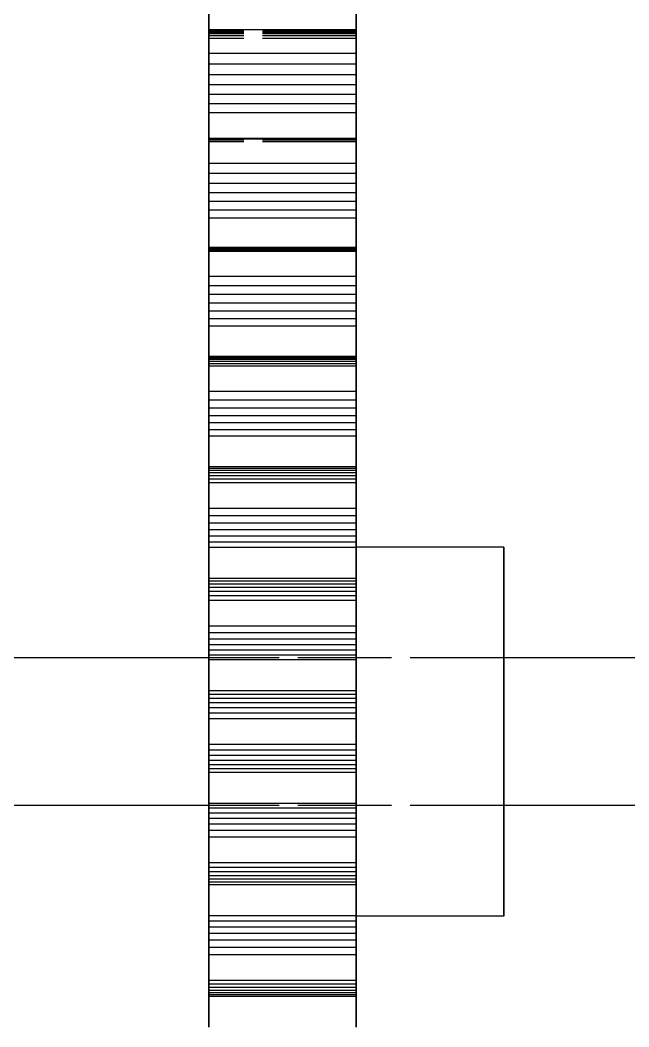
# Model space of a CAD drawing. Header units: millimetres. Extents: x -29 to 156, y -45 to 87.
# Drawn here: x 61.25 to 69.5, y -4 to 9.65 of the extents above; entities that cross this region are included whole.
import ezdxf

# ---------------------------------------------------------------- set-up
doc = ezdxf.new("R2010")
doc.units = ezdxf.units.MM
doc.linetypes.add('DASHED', pattern=[1.524, 1.27, -0.254])
doc.layers.add('HIDDEN', color=8, linetype='DASHED')
doc.layers.add('VISIBLE', color=7, linetype='CONTINUOUS')

msp = doc.modelspace()

# ---------------------------------------------------------------- linework, layer by layer
at = {"layer": 'HIDDEN'}
for points in [[(63.80933, 9.77845), (63.80933, 9.39939)], [(65.80933, 9.77845), (65.80933, 9.39939)], [(63.80933, 9.51483), (63.80933, 9.50806)], [(63.80933, 9.39939), (63.80933, 9.51483)], [(63.80933, 9.50806), (63.80933, 9.51483)], [(63.80933, 9.51483), (63.80933, 9.19451)], [(65.80933, 9.51483), (63.80933, 9.51483)], [(63.80933, 9.50806), (63.80933, 9.49659)], [(63.80933, 9.49659), (63.80933, 9.50806)], [(65.80933, 9.50806), (63.80933, 9.50806)], [(65.80933, 9.50806), (63.80933, 9.50806)], [(63.80933, 9.49659), (63.80933, 9.48024)], [(63.80933, 9.48024), (63.80933, 9.49659)], [(65.80933, 9.49659), (63.80933, 9.49659)], [(65.80933, 9.49659), (63.80933, 9.49659)], [(63.80933, 9.48024), (63.80933, 9.4588)], [(63.80933, 9.4588), (63.80933, 9.48024)], [(65.80933, 9.48024), (63.80933, 9.48024)], [(65.80933, 9.48024), (63.80933, 9.48024)], [(63.80933, 9.4588), (63.80933, 9.43198)], [(63.80933, 9.43198), (63.80933, 9.4588)], [(65.80933, 9.4588), (63.80933, 9.4588)], [(65.80933, 9.4588), (63.80933, 9.4588)], [(63.80933, 9.43198), (63.80933, 9.39939)], [(63.80933, 9.39939), (63.80933, 9.43198)], [(65.80933, 9.43198), (63.80933, 9.43198)], [(65.80933, 9.43198), (63.80933, 9.43198)], [(65.80933, 9.51483), (65.80933, 9.50806)], [(65.80933, 9.39939), (65.80933, 9.51483)], [(65.80933, 9.50806), (65.80933, 9.51483)], [(65.80933, 9.51483), (65.80933, 9.19451)], [(65.80933, 9.50806), (65.80933, 9.49659)], [(65.80933, 9.49659), (65.80933, 9.50806)], [(65.80933, 9.49659), (65.80933, 9.48024)], [(65.80933, 9.48024), (65.80933, 9.49659)], [(65.80933, 9.48024), (65.80933, 9.4588)], [(65.80933, 9.4588), (65.80933, 9.48024)], [(65.80933, 9.4588), (65.80933, 9.43198)], [(65.80933, 9.43198), (65.80933, 9.4588)], [(65.80933, 9.43198), (65.80933, 9.39939)], [(65.80933, 9.39939), (65.80933, 9.43198)], [(65.80933, 9.39939), (63.80933, 9.39939)], [(65.80933, 9.39939), (63.80933, 9.39939)], [(63.80933, 9.19451), (63.80933, 9.04817)], [(65.80933, 9.19451), (63.80933, 9.19451)], [(65.80933, 9.19451), (65.80933, 9.04817)], [(63.80933, 9.04817), (63.80933, 8.90637)], [(65.80933, 9.04817), (63.80933, 9.04817)], [(65.80933, 9.04817), (65.80933, 8.90637)], [(63.80933, 8.90637), (63.80933, 8.76932)], [(65.80933, 8.90637), (63.80933, 8.90637)], [(65.80933, 8.90637), (65.80933, 8.76932)], [(63.80933, 8.76932), (63.80933, 8.63728)], [(65.80933, 8.76932), (63.80933, 8.76932)], [(65.80933, 8.76932), (65.80933, 8.63728)], [(63.80933, 8.63728), (63.80933, 8.51059)], [(65.80933, 8.63728), (63.80933, 8.63728)], [(65.80933, 8.63728), (65.80933, 8.51059)], [(63.80933, 8.51059), (63.80933, 8.38966)], [(65.80933, 8.51059), (63.80933, 8.51059)], [(65.80933, 8.51059), (65.80933, 8.38966)], [(63.80933, 8.38966), (63.80933, 7.99862)], [(65.80933, 8.38966), (63.80933, 8.38966)], [(65.80933, 8.38966), (65.80933, 7.99862)], [(63.80933, 8.04098), (63.80933, 8.03856)], [(63.80933, 7.99862), (63.80933, 8.04098)], [(63.80933, 8.03856), (63.80933, 8.04098)], [(63.80933, 8.04098), (63.80933, 8.03839)], [(65.80933, 8.04098), (63.80933, 8.04098)], [(63.80933, 8.03856), (63.80933, 8.03091)], [(63.80933, 8.03091), (63.80933, 8.03856)], [(65.80933, 8.03856), (63.80933, 8.03856)], [(65.80933, 8.03856), (63.80933, 8.03856)], [(63.80933, 8.03839), (63.80933, 8.03098)], [(65.80933, 8.03839), (63.80933, 8.03839)], [(63.80933, 8.03098), (63.80933, 7.70149)], [(65.80933, 8.03098), (63.80933, 8.03098)], [(63.80933, 8.03091), (63.80933, 8.01773)], [(63.80933, 8.01773), (63.80933, 8.03091)], [(65.80933, 8.03091), (63.80933, 8.03091)], [(65.80933, 8.03091), (63.80933, 8.03091)], [(63.80933, 8.01773), (63.80933, 7.99862)], [(63.80933, 7.99862), (63.80933, 8.01773)], [(65.80933, 8.01773), (63.80933, 8.01773)], [(65.80933, 8.01773), (63.80933, 8.01773)], [(65.80933, 7.99862), (63.80933, 7.99862)], [(65.80933, 7.99862), (63.80933, 7.99862)], [(65.80933, 8.04098), (65.80933, 8.03856)], [(65.80933, 7.99862), (65.80933, 8.04098)], [(65.80933, 8.03856), (65.80933, 8.04098)], [(65.80933, 8.04098), (65.80933, 8.03839)], [(65.80933, 8.03856), (65.80933, 8.03091)], [(65.80933, 8.03091), (65.80933, 8.03856)], [(65.80933, 8.03839), (65.80933, 8.03098)], [(65.80933, 8.03098), (65.80933, 7.70149)], [(65.80933, 8.03091), (65.80933, 8.01773)], [(65.80933, 8.01773), (65.80933, 8.03091)], [(65.80933, 8.01773), (65.80933, 7.99862)], [(65.80933, 7.99862), (65.80933, 8.01773)], [(63.80933, 7.70149), (63.80933, 7.56533)], [(65.80933, 7.70149), (63.80933, 7.70149)], [(65.80933, 7.70149), (65.80933, 7.56533)], [(63.80933, 7.56533), (63.80933, 7.43386)], [(65.80933, 7.56533), (63.80933, 7.56533)], [(65.80933, 7.56533), (65.80933, 7.43386)], [(63.80933, 7.43386), (63.80933, 7.30729)], [(65.80933, 7.43386), (63.80933, 7.43386)], [(65.80933, 7.43386), (65.80933, 7.30729)], [(63.80933, 7.30729), (63.80933, 7.18588)], [(65.80933, 7.30729), (63.80933, 7.30729)], [(65.80933, 7.30729), (65.80933, 7.18588)], [(63.80933, 7.18588), (63.80933, 7.06997)], [(65.80933, 7.18588), (63.80933, 7.18588)], [(65.80933, 7.18588), (65.80933, 7.06997)], [(63.80933, 7.06997), (63.80933, 6.95998)], [(65.80933, 7.06997), (63.80933, 7.06997)], [(65.80933, 7.06997), (65.80933, 6.95998)], [(63.80933, 6.95998), (63.80933, 6.55888)], [(65.80933, 6.95998), (63.80933, 6.95998)], [(65.80933, 6.95998), (65.80933, 6.55888)], [(63.80933, 6.56442), (63.80933, 6.55888)], [(63.80933, 6.55888), (63.80933, 6.56442)], [(63.80933, 6.55888), (63.80933, 6.56442)], [(63.80933, 6.56442), (63.80933, 6.56389)], [(65.80933, 6.56442), (63.80933, 6.56442)], [(63.80933, 6.56389), (63.80933, 6.55771)], [(65.80933, 6.56389), (63.80933, 6.56389)], [(65.80933, 6.55888), (63.80933, 6.55888)], [(65.80933, 6.55888), (63.80933, 6.55888)], [(63.80933, 6.55771), (63.80933, 6.54619)], [(65.80933, 6.55771), (63.80933, 6.55771)], [(65.80933, 6.56442), (65.80933, 6.55888)], [(65.80933, 6.55888), (65.80933, 6.56442)], [(65.80933, 6.55888), (65.80933, 6.56442)], [(65.80933, 6.56442), (65.80933, 6.56389)], [(65.80933, 6.56389), (65.80933, 6.55771)], [(65.80933, 6.55771), (65.80933, 6.54619)], [(63.80933, 6.54619), (63.80933, 6.52955)], [(65.80933, 6.54619), (63.80933, 6.54619)], [(63.80933, 6.52955), (63.80933, 6.508)], [(65.80933, 6.52955), (63.80933, 6.52955)], [(63.80933, 6.508), (63.80933, 6.17095)], [(65.80933, 6.508), (63.80933, 6.508)], [(65.80933, 6.54619), (65.80933, 6.52955)], [(65.80933, 6.52955), (65.80933, 6.508)], [(65.80933, 6.508), (65.80933, 6.17095)], [(63.80933, 6.17095), (63.80933, 6.04564)], [(65.80933, 6.17095), (63.80933, 6.17095)], [(65.80933, 6.17095), (65.80933, 6.04564)], [(63.80933, 6.04564), (63.80933, 5.92513)], [(65.80933, 6.04564), (63.80933, 6.04564)], [(65.80933, 6.04564), (65.80933, 5.92513)], [(63.80933, 5.92513), (63.80933, 5.80965)], [(65.80933, 5.92513), (63.80933, 5.92513)], [(65.80933, 5.92513), (65.80933, 5.80965)], [(63.80933, 5.80965), (63.80933, 5.69946)], [(65.80933, 5.80965), (63.80933, 5.80965)], [(65.80933, 5.80965), (65.80933, 5.69946)], [(63.80933, 5.69946), (63.80933, 5.5949)], [(65.80933, 5.69946), (63.80933, 5.69946)], [(65.80933, 5.69946), (65.80933, 5.5949)], [(63.80933, 5.5949), (63.80933, 5.4964)], [(65.80933, 5.5949), (63.80933, 5.5949)], [(63.80933, 5.4964), (63.80933, 5.08719)], [(65.80933, 5.4964), (63.80933, 5.4964)], [(65.80933, 5.5949), (65.80933, 5.4964)], [(65.80933, 5.4964), (65.80933, 5.08719)], [(63.80933, 5.08719), (63.80933, 5.07913)], [(65.80933, 5.08719), (63.80933, 5.08719)], [(63.80933, 5.07913), (63.80933, 5.0649)], [(65.80933, 5.07913), (63.80933, 5.07913)], [(63.80933, 5.0649), (63.80933, 5.04492)], [(65.80933, 5.0649), (63.80933, 5.0649)], [(65.80933, 5.08719), (65.80933, 5.07913)], [(65.80933, 5.07913), (65.80933, 5.0649)], [(65.80933, 5.0649), (65.80933, 5.04492)], [(63.80933, 5.04492), (63.80933, 5.0195)], [(65.80933, 5.04492), (63.80933, 5.04492)], [(63.80933, 5.0195), (63.80933, 4.9889)], [(65.80933, 5.0195), (63.80933, 5.0195)], [(63.80933, 4.9889), (63.80933, 4.95332)], [(65.80933, 4.9889), (63.80933, 4.9889)], [(63.80933, 4.95332), (63.80933, 4.61034)], [(65.80933, 4.95332), (63.80933, 4.95332)], [(65.80933, 5.04492), (65.80933, 5.0195)], [(65.80933, 5.0195), (65.80933, 4.9889)], [(65.80933, 4.9889), (65.80933, 4.95332)], [(65.80933, 4.95332), (65.80933, 4.61034)], [(63.80933, 4.61034), (63.80933, 4.49649)], [(65.80933, 4.61034), (63.80933, 4.61034)], [(65.80933, 4.61034), (65.80933, 4.49649)], [(63.80933, 4.49649), (63.80933, 4.38754)], [(65.80933, 4.49649), (63.80933, 4.49649)], [(63.80933, 4.38754), (63.80933, 4.28372)], [(65.80933, 4.38754), (63.80933, 4.38754)], [(65.80933, 4.49649), (65.80933, 4.38754)], [(65.80933, 4.38754), (65.80933, 4.28372)], [(63.80933, 4.28372), (63.80933, 4.18528)], [(65.80933, 4.28372), (63.80933, 4.28372)], [(65.80933, 4.28372), (65.80933, 4.18528)], [(63.80933, 4.18528), (63.80933, 4.09258)], [(65.80933, 4.18528), (63.80933, 4.18528)], [(65.80933, 4.18528), (65.80933, 4.09258)], [(63.80933, 4.09258), (63.80933, 4.00605)], [(65.80933, 4.09258), (63.80933, 4.09258)], [(63.80933, 4.00605), (63.80933, 3.59071)], [(65.80933, 4.00605), (63.80933, 4.00605)], [(65.80933, 4.09258), (65.80933, 4.00605)], [(65.80933, 4.00605), (65.80933, 3.59071)], [(63.80933, 3.59071), (63.80933, 3.56909)], [(65.80933, 3.59071), (63.80933, 3.59071)], [(63.80933, 3.56909), (63.80933, 3.54123)], [(65.80933, 3.56909), (63.80933, 3.56909)], [(65.80933, 3.59071), (65.80933, 3.56909)], [(65.80933, 3.56909), (65.80933, 3.54123)], [(63.80933, 3.54123), (63.80933, 3.50754)], [(65.80933, 3.54123), (63.80933, 3.54123)], [(63.80933, 3.50754), (63.80933, 3.46837)], [(65.80933, 3.50754), (63.80933, 3.50754)], [(63.80933, 3.46837), (63.80933, 3.42395)], [(65.80933, 3.46837), (63.80933, 3.46837)], [(63.80933, 3.42395), (63.80933, 3.3745)], [(65.80933, 3.42395), (63.80933, 3.42395)], [(65.80933, 3.54123), (65.80933, 3.50754)], [(65.80933, 3.50754), (65.80933, 3.46837)], [(65.80933, 3.46837), (65.80933, 3.42395)], [(65.80933, 3.42395), (65.80933, 3.3745)], [(63.80933, 3.3745), (63.80933, 3.02728)], [(65.80933, 3.3745), (63.80933, 3.3745)], [(65.80933, 3.3745), (65.80933, 3.02728)], [(63.80933, 3.02728), (63.80933, 2.92543)], [(65.80933, 3.02728), (63.80933, 3.02728)], [(65.80933, 3.02728), (65.80933, 2.92543)], [(63.80933, 2.92543), (63.80933, 2.82857)], [(65.80933, 2.92543), (63.80933, 2.92543)], [(65.80933, 2.92543), (65.80933, 2.82857)], [(63.80933, 2.82857), (63.80933, 2.73691)], [(65.80933, 2.82857), (63.80933, 2.82857)], [(63.80933, 2.73691), (63.80933, 2.65071)], [(65.80933, 2.73691), (63.80933, 2.73691)], [(65.80933, 2.82857), (65.80933, 2.73691)], [(65.80933, 2.73691), (65.80933, 2.65071)], [(63.80933, 2.65071), (63.80933, 2.57032)], [(65.80933, 2.65071), (63.80933, 2.65071)], [(65.80933, 2.65071), (65.80933, 2.57032)], [(63.80933, 2.57032), (63.80933, 2.49617)], [(65.80933, 2.57032), (63.80933, 2.57032)], [(63.80933, 2.49617), (63.80933, 2.07674)], [(65.80933, 2.49617), (63.80933, 2.49617)], [(65.80933, 2.57032), (65.80933, 2.49617)], [(65.80933, 0), (65.80933, 0.03968), (65.80933, 0.07937), (65.80933, 0.11905), (65.80933, 0.15873), (65.80933, 0.19841), (65.80933, 0.2381), (65.80933, 0.27778), (65.80933, 0.31746), (65.80933, 0.35714), (65.80933, 0.39683), (65.80933, 0.43651), (65.80933, 0.47619), (65.80933, 0.51587), (65.80933, 0.55556), (65.80933, 0.59524), (65.80933, 0.63492), (65.80933, 0.6746), (65.80933, 0.71429), (65.80933, 0.75397), (65.80933, 0.79365), (65.80933, 0.83333), (65.80933, 0.87302), (65.80933, 0.9127), (65.80933, 0.95238), (65.80933, 0.99206), (65.80933, 1.03175), (65.80933, 1.07143), (65.80933, 1.11111), (65.80933, 1.15079), (65.80933, 1.19048), (65.80933, 1.23016), (65.80933, 1.26984), (65.80933, 1.30952), (65.80933, 1.34921), (65.80933, 1.38889), (65.80933, 1.42857), (65.80933, 1.46825), (65.80933, 1.50794), (65.80933, 1.54762), (65.80933, 1.5873), (65.80933, 1.62698), (65.80933, 1.66667), (65.80933, 1.70635), (65.80933, 1.74603), (65.80933, 1.78571), (65.80933, 1.8254), (65.80933, 1.86508), (65.80933, 1.90476), (65.80933, 1.94444), (65.80933, 1.98413), (65.80933, 2.02381), (65.80933, 2.06349), (65.80933, 2.10317), (65.80933, 2.14286), (65.80933, 2.18254), (65.80933, 2.22222), (65.80933, 2.2619), (65.80933, 2.30159), (65.80933, 2.34127), (65.80933, 2.38095), (65.80933, 2.42063), (65.80933, 2.46032), (65.80933, 2.5)], [(65.80933, 2.5), (65.80933, 2.42063), (65.80933, 2.34127), (65.80933, 2.2619), (65.80933, 2.18254), (65.80933, 2.10317), (65.80933, 2.02381), (65.80933, 1.94444), (65.80933, 1.86508), (65.80933, 1.78571), (65.80933, 1.70635), (65.80933, 1.62698), (65.80933, 1.54762), (65.80933, 1.46825), (65.80933, 1.38889), (65.80933, 1.30952), (65.80933, 1.23016), (65.80933, 1.15079), (65.80933, 1.07143), (65.80933, 0.99206), (65.80933, 0.9127), (65.80933, 0.83333), (65.80933, 0.75397), (65.80933, 0.6746), (65.80933, 0.59524), (65.80933, 0.51587), (65.80933, 0.43651), (65.80933, 0.35714), (65.80933, 0.27778), (65.80933, 0.19841), (65.80933, 0.11905), (65.80933, 0.03968), (65.80933, -0.03968), (65.80933, -0.11905), (65.80933, -0.19841), (65.80933, -0.27778), (65.80933, -0.35714), (65.80933, -0.43651), (65.80933, -0.51587), (65.80933, -0.59524), (65.80933, -0.6746), (65.80933, -0.75397), (65.80933, -0.83333), (65.80933, -0.9127), (65.80933, -0.99206), (65.80933, -1.07143), (65.80933, -1.15079), (65.80933, -1.23016), (65.80933, -1.30952), (65.80933, -1.38889), (65.80933, -1.46825), (65.80933, -1.54762), (65.80933, -1.62698), (65.80933, -1.70635), (65.80933, -1.78571), (65.80933, -1.86508), (65.80933, -1.94444), (65.80933, -2.02381), (65.80933, -2.10317), (65.80933, -2.18254), (65.80933, -2.2619), (65.80933, -2.34127), (65.80933, -2.42063), (65.80933, -2.5)], [(65.80933, 2.49617), (65.80933, 2.07674)], [(67.80933, 2.5), (67.80933, 2.42063), (67.80933, 2.34127), (67.80933, 2.2619), (67.80933, 2.18254), (67.80933, 2.10317), (67.80933, 2.02381), (67.80933, 1.94444), (67.80933, 1.86508), (67.80933, 1.78571), (67.80933, 1.70635), (67.80933, 1.62698), (67.80933, 1.54762), (67.80933, 1.46825), (67.80933, 1.38889), (67.80933, 1.30952), (67.80933, 1.23016), (67.80933, 1.15079), (67.80933, 1.07143), (67.80933, 0.99206), (67.80933, 0.9127), (67.80933, 0.83333), (67.80933, 0.75397), (67.80933, 0.6746), (67.80933, 0.59524), (67.80933, 0.51587), (67.80933, 0.43651), (67.80933, 0.35714), (67.80933, 0.27778), (67.80933, 0.19841), (67.80933, 0.11905), (67.80933, 0.03968), (67.80933, -0.03968), (67.80933, -0.11905), (67.80933, -0.19841), (67.80933, -0.27778), (67.80933, -0.35714), (67.80933, -0.43651), (67.80933, -0.51587), (67.80933, -0.59524), (67.80933, -0.6746), (67.80933, -0.75397), (67.80933, -0.83333), (67.80933, -0.9127), (67.80933, -0.99206), (67.80933, -1.07143), (67.80933, -1.15079), (67.80933, -1.23016), (67.80933, -1.30952), (67.80933, -1.38889), (67.80933, -1.46825), (67.80933, -1.54762), (67.80933, -1.62698), (67.80933, -1.70635), (67.80933, -1.78571), (67.80933, -1.86508), (67.80933, -1.94444), (67.80933, -2.02381), (67.80933, -2.10317), (67.80933, -2.18254), (67.80933, -2.2619), (67.80933, -2.34127), (67.80933, -2.42063), (67.80933, -2.5)], [(63.80933, 2.07674), (63.80933, 2.04167)], [(65.80933, 2.07674), (63.80933, 2.07674)], [(65.80933, 2.07674), (65.80933, 2.04167)], [(63.80933, 2.04167), (63.80933, 2.0003)], [(65.80933, 2.04167), (63.80933, 2.04167)], [(63.80933, 2.0003), (63.80933, 1.95308)], [(65.80933, 2.0003), (63.80933, 2.0003)], [(63.80933, 1.95308), (63.80933, 1.90033)], [(65.80933, 1.95308), (63.80933, 1.95308)], [(65.80933, 2.04167), (65.80933, 2.0003)], [(65.80933, 2.0003), (65.80933, 1.95308)], [(65.80933, 1.95308), (65.80933, 1.90033)], [(63.80933, 1.90033), (63.80933, 1.84232)], [(65.80933, 1.90033), (63.80933, 1.90033)], [(63.80933, 1.84232), (63.80933, 1.77924)], [(65.80933, 1.84232), (63.80933, 1.84232)], [(63.80933, 1.77924), (63.80933, 1.42946)], [(65.80933, 1.77924), (63.80933, 1.77924)], [(65.80933, 1.90033), (65.80933, 1.84232)], [(65.80933, 1.84232), (65.80933, 1.77924)], [(65.80933, 1.77924), (65.80933, 1.42946)], [(63.80933, 1.42946), (63.80933, 1.34013)], [(65.80933, 1.42946), (63.80933, 1.42946)], [(65.80933, 1.42946), (65.80933, 1.34013)], [(63.80933, 1.34013), (63.80933, 1.25583)], [(65.80933, 1.34013), (63.80933, 1.34013)], [(63.80933, 1.25583), (63.80933, 1.17677)], [(65.80933, 1.25583), (63.80933, 1.25583)], [(65.80933, 1.34013), (65.80933, 1.25583)], [(65.80933, 1.25583), (65.80933, 1.17677)], [(63.80933, 1.17677), (63.80933, 1.10323)], [(65.80933, 1.17677), (63.80933, 1.17677)], [(63.80933, 1.10323), (63.80933, 1.03553)], [(65.80933, 1.10323), (63.80933, 1.10323)], [(65.80933, 1.17677), (65.80933, 1.10323)], [(65.80933, 1.10323), (65.80933, 1.03553)], [(63.80933, 1.03553), (63.80933, 0.97414)], [(65.80933, 1.03553), (63.80933, 1.03553)], [(63.80933, 0), (63.80933, 0.01587), (63.80933, 0.03175), (63.80933, 0.04762), (63.80933, 0.06349), (63.80933, 0.07937), (63.80933, 0.09524), (63.80933, 0.11111), (63.80933, 0.12698), (63.80933, 0.14286), (63.80933, 0.15873), (63.80933, 0.1746), (63.80933, 0.19048), (63.80933, 0.20635), (63.80933, 0.22222), (63.80933, 0.2381), (63.80933, 0.25397), (63.80933, 0.26984), (63.80933, 0.28571), (63.80933, 0.30159), (63.80933, 0.31746), (63.80933, 0.33333), (63.80933, 0.34921), (63.80933, 0.36508), (63.80933, 0.38095), (63.80933, 0.39683), (63.80933, 0.4127), (63.80933, 0.42857), (63.80933, 0.44444), (63.80933, 0.46032), (63.80933, 0.47619), (63.80933, 0.49206), (63.80933, 0.50794), (63.80933, 0.52381), (63.80933, 0.53968), (63.80933, 0.55556), (63.80933, 0.57143), (63.80933, 0.5873), (63.80933, 0.60317), (63.80933, 0.61905), (63.80933, 0.63492), (63.80933, 0.65079), (63.80933, 0.66667), (63.80933, 0.68254), (63.80933, 0.69841), (63.80933, 0.71429), (63.80933, 0.73016), (63.80933, 0.74603), (63.80933, 0.7619), (63.80933, 0.77778), (63.80933, 0.79365), (63.80933, 0.80952), (63.80933, 0.8254), (63.80933, 0.84127), (63.80933, 0.85714), (63.80933, 0.87302), (63.80933, 0.88889), (63.80933, 0.90476), (63.80933, 0.92063), (63.80933, 0.93651), (63.80933, 0.95238), (63.80933, 0.96825), (63.80933, 0.98413), (63.80933, 1)], [(63.80933, 1), (63.80933, 0.96825), (63.80933, 0.93651), (63.80933, 0.90476), (63.80933, 0.87302), (63.80933, 0.84127), (63.80933, 0.80952), (63.80933, 0.77778), (63.80933, 0.74603), (63.80933, 0.71429), (63.80933, 0.68254), (63.80933, 0.65079), (63.80933, 0.61905), (63.80933, 0.5873), (63.80933, 0.55556), (63.80933, 0.52381), (63.80933, 0.49206), (63.80933, 0.46032), (63.80933, 0.42857), (63.80933, 0.39683), (63.80933, 0.36508), (63.80933, 0.33333), (63.80933, 0.30159), (63.80933, 0.26984), (63.80933, 0.2381), (63.80933, 0.20635), (63.80933, 0.1746), (63.80933, 0.14286), (63.80933, 0.11111), (63.80933, 0.07937), (63.80933, 0.04762), (63.80933, 0.01587), (63.80933, -0.01587), (63.80933, -0.04762), (63.80933, -0.07937), (63.80933, -0.11111), (63.80933, -0.14286), (63.80933, -0.1746), (63.80933, -0.20635), (63.80933, -0.2381), (63.80933, -0.26984), (63.80933, -0.30159), (63.80933, -0.33333), (63.80933, -0.36508), (63.80933, -0.39683), (63.80933, -0.42857), (63.80933, -0.46032), (63.80933, -0.49206), (63.80933, -0.52381), (63.80933, -0.55556), (63.80933, -0.5873), (63.80933, -0.61905), (63.80933, -0.65079), (63.80933, -0.68254), (63.80933, -0.71429), (63.80933, -0.74603), (63.80933, -0.77778), (63.80933, -0.80952), (63.80933, -0.84127), (63.80933, -0.87302), (63.80933, -0.90476), (63.80933, -0.93651), (63.80933, -0.96825), (63.80933, -1)], [(67.80933, 1), (63.80933, 1)], [(67.80933, 1), (63.80933, 1)], [(63.80933, 0.97414), (63.80933, 0.55265)], [(65.80933, 0.97414), (63.80933, 0.97414)], [(65.80933, 1.03553), (65.80933, 0.97414)], [(65.80933, 0.97414), (65.80933, 0.55265)], [(67.80933, 0), (67.80933, 0.01587), (67.80933, 0.03175), (67.80933, 0.04762), (67.80933, 0.06349), (67.80933, 0.07937), (67.80933, 0.09524), (67.80933, 0.11111), (67.80933, 0.12698), (67.80933, 0.14286), (67.80933, 0.15873), (67.80933, 0.1746), (67.80933, 0.19048), (67.80933, 0.20635), (67.80933, 0.22222), (67.80933, 0.2381), (67.80933, 0.25397), (67.80933, 0.26984), (67.80933, 0.28571), (67.80933, 0.30159), (67.80933, 0.31746), (67.80933, 0.33333), (67.80933, 0.34921), (67.80933, 0.36508), (67.80933, 0.38095), (67.80933, 0.39683), (67.80933, 0.4127), (67.80933, 0.42857), (67.80933, 0.44444), (67.80933, 0.46032), (67.80933, 0.47619), (67.80933, 0.49206), (67.80933, 0.50794), (67.80933, 0.52381), (67.80933, 0.53968), (67.80933, 0.55556), (67.80933, 0.57143), (67.80933, 0.5873), (67.80933, 0.60317), (67.80933, 0.61905), (67.80933, 0.63492), (67.80933, 0.65079), (67.80933, 0.66667), (67.80933, 0.68254), (67.80933, 0.69841), (67.80933, 0.71429), (67.80933, 0.73016), (67.80933, 0.74603), (67.80933, 0.7619), (67.80933, 0.77778), (67.80933, 0.79365), (67.80933, 0.80952), (67.80933, 0.8254), (67.80933, 0.84127), (67.80933, 0.85714), (67.80933, 0.87302), (67.80933, 0.88889), (67.80933, 0.90476), (67.80933, 0.92063), (67.80933, 0.93651), (67.80933, 0.95238), (67.80933, 0.96825), (67.80933, 0.98413), (67.80933, 1)], [(67.80933, 1), (67.80933, 0.96825), (67.80933, 0.93651), (67.80933, 0.90476), (67.80933, 0.87302), (67.80933, 0.84127), (67.80933, 0.80952), (67.80933, 0.77778), (67.80933, 0.74603), (67.80933, 0.71429), (67.80933, 0.68254), (67.80933, 0.65079), (67.80933, 0.61905), (67.80933, 0.5873), (67.80933, 0.55556), (67.80933, 0.52381), (67.80933, 0.49206), (67.80933, 0.46032), (67.80933, 0.42857), (67.80933, 0.39683), (67.80933, 0.36508), (67.80933, 0.33333), (67.80933, 0.30159), (67.80933, 0.26984), (67.80933, 0.2381), (67.80933, 0.20635), (67.80933, 0.1746), (67.80933, 0.14286), (67.80933, 0.11111), (67.80933, 0.07937), (67.80933, 0.04762), (67.80933, 0.01587), (67.80933, -0.01587), (67.80933, -0.04762), (67.80933, -0.07937), (67.80933, -0.11111), (67.80933, -0.14286), (67.80933, -0.1746), (67.80933, -0.20635), (67.80933, -0.2381), (67.80933, -0.26984), (67.80933, -0.30159), (67.80933, -0.33333), (67.80933, -0.36508), (67.80933, -0.39683), (67.80933, -0.42857), (67.80933, -0.46032), (67.80933, -0.49206), (67.80933, -0.52381), (67.80933, -0.55556), (67.80933, -0.5873), (67.80933, -0.61905), (67.80933, -0.65079), (67.80933, -0.68254), (67.80933, -0.71429), (67.80933, -0.74603), (67.80933, -0.77778), (67.80933, -0.80952), (67.80933, -0.84127), (67.80933, -0.87302), (67.80933, -0.90476), (67.80933, -0.93651), (67.80933, -0.96825), (67.80933, -1)], [(63.80933, 0.55265), (63.80933, 0.5043)], [(65.80933, 0.55265), (63.80933, 0.55265)], [(65.80933, 0.55265), (65.80933, 0.5043)], [(63.80933, 0.5043), (63.80933, 0.44963)], [(65.80933, 0.5043), (63.80933, 0.5043)], [(63.80933, 0.44963), (63.80933, 0.3891)], [(65.80933, 0.44963), (63.80933, 0.44963)], [(65.80933, 0.5043), (65.80933, 0.44963)], [(65.80933, 0.44963), (65.80933, 0.3891)], [(63.80933, 0.3891), (63.80933, 0.32304)], [(65.80933, 0.3891), (63.80933, 0.3891)], [(63.80933, 0.32304), (63.80933, 0.25171)], [(65.80933, 0.32304), (63.80933, 0.32304)], [(65.80933, 0.3891), (65.80933, 0.32304)], [(65.80933, 0.32304), (65.80933, 0.25171)], [(63.80933, 0.25171), (63.80933, 0.17532)], [(65.80933, 0.25171), (63.80933, 0.25171)], [(63.80933, 0.17532), (63.80933, -0.17532)], [(65.80933, 0.17532), (63.80933, 0.17532)], [(65.80933, 0.25171), (65.80933, 0.17532)], [(65.80933, 0.17532), (65.80933, -0.17532)], [(63.80933, -1), (63.80933, -0.98413), (63.80933, -0.96825), (63.80933, -0.95238), (63.80933, -0.93651), (63.80933, -0.92063), (63.80933, -0.90476), (63.80933, -0.88889), (63.80933, -0.87302), (63.80933, -0.85714), (63.80933, -0.84127), (63.80933, -0.8254), (63.80933, -0.80952), (63.80933, -0.79365), (63.80933, -0.77778), (63.80933, -0.7619), (63.80933, -0.74603), (63.80933, -0.73016), (63.80933, -0.71429), (63.80933, -0.69841), (63.80933, -0.68254), (63.80933, -0.66667), (63.80933, -0.65079), (63.80933, -0.63492), (63.80933, -0.61905), (63.80933, -0.60317), (63.80933, -0.5873), (63.80933, -0.57143), (63.80933, -0.55556), (63.80933, -0.53968), (63.80933, -0.52381), (63.80933, -0.50794), (63.80933, -0.49206), (63.80933, -0.47619), (63.80933, -0.46032), (63.80933, -0.44444), (63.80933, -0.42857), (63.80933, -0.4127), (63.80933, -0.39683), (63.80933, -0.38095), (63.80933, -0.36508), (63.80933, -0.34921), (63.80933, -0.33333), (63.80933, -0.31746), (63.80933, -0.30159), (63.80933, -0.28571), (63.80933, -0.26984), (63.80933, -0.25397), (63.80933, -0.2381), (63.80933, -0.22222), (63.80933, -0.20635), (63.80933, -0.19048), (63.80933, -0.1746), (63.80933, -0.15873), (63.80933, -0.14286), (63.80933, -0.12698), (63.80933, -0.11111), (63.80933, -0.09524), (63.80933, -0.07937), (63.80933, -0.06349), (63.80933, -0.04762), (63.80933, -0.03175), (63.80933, -0.01587), (63.80933, 0)], [(65.80933, -2.5), (65.80933, -2.46032), (65.80933, -2.42063), (65.80933, -2.38095), (65.80933, -2.34127), (65.80933, -2.30159), (65.80933, -2.2619), (65.80933, -2.22222), (65.80933, -2.18254), (65.80933, -2.14286), (65.80933, -2.10317), (65.80933, -2.06349), (65.80933, -2.02381), (65.80933, -1.98413), (65.80933, -1.94444), (65.80933, -1.90476), (65.80933, -1.86508), (65.80933, -1.8254), (65.80933, -1.78571), (65.80933, -1.74603), (65.80933, -1.70635), (65.80933, -1.66667), (65.80933, -1.62698), (65.80933, -1.5873), (65.80933, -1.54762), (65.80933, -1.50794), (65.80933, -1.46825), (65.80933, -1.42857), (65.80933, -1.38889), (65.80933, -1.34921), (65.80933, -1.30952), (65.80933, -1.26984), (65.80933, -1.23016), (65.80933, -1.19048), (65.80933, -1.15079), (65.80933, -1.11111), (65.80933, -1.07143), (65.80933, -1.03175), (65.80933, -0.99206), (65.80933, -0.95238), (65.80933, -0.9127), (65.80933, -0.87302), (65.80933, -0.83333), (65.80933, -0.79365), (65.80933, -0.75397), (65.80933, -0.71429), (65.80933, -0.6746), (65.80933, -0.63492), (65.80933, -0.59524), (65.80933, -0.55556), (65.80933, -0.51587), (65.80933, -0.47619), (65.80933, -0.43651), (65.80933, -0.39683), (65.80933, -0.35714), (65.80933, -0.31746), (65.80933, -0.27778), (65.80933, -0.2381), (65.80933, -0.19841), (65.80933, -0.15873), (65.80933, -0.11905), (65.80933, -0.07937), (65.80933, -0.03968), (65.80933, 0)], [(67.80933, -1), (67.80933, -0.98413), (67.80933, -0.96825), (67.80933, -0.95238), (67.80933, -0.93651), (67.80933, -0.92063), (67.80933, -0.90476), (67.80933, -0.88889), (67.80933, -0.87302), (67.80933, -0.85714), (67.80933, -0.84127), (67.80933, -0.8254), (67.80933, -0.80952), (67.80933, -0.79365), (67.80933, -0.77778), (67.80933, -0.7619), (67.80933, -0.74603), (67.80933, -0.73016), (67.80933, -0.71429), (67.80933, -0.69841), (67.80933, -0.68254), (67.80933, -0.66667), (67.80933, -0.65079), (67.80933, -0.63492), (67.80933, -0.61905), (67.80933, -0.60317), (67.80933, -0.5873), (67.80933, -0.57143), (67.80933, -0.55556), (67.80933, -0.53968), (67.80933, -0.52381), (67.80933, -0.50794), (67.80933, -0.49206), (67.80933, -0.47619), (67.80933, -0.46032), (67.80933, -0.44444), (67.80933, -0.42857), (67.80933, -0.4127), (67.80933, -0.39683), (67.80933, -0.38095), (67.80933, -0.36508), (67.80933, -0.34921), (67.80933, -0.33333), (67.80933, -0.31746), (67.80933, -0.30159), (67.80933, -0.28571), (67.80933, -0.26984), (67.80933, -0.25397), (67.80933, -0.2381), (67.80933, -0.22222), (67.80933, -0.20635), (67.80933, -0.19048), (67.80933, -0.1746), (67.80933, -0.15873), (67.80933, -0.14286), (67.80933, -0.12698), (67.80933, -0.11111), (67.80933, -0.09524), (67.80933, -0.07937), (67.80933, -0.06349), (67.80933, -0.04762), (67.80933, -0.03175), (67.80933, -0.01587), (67.80933, 0)], [(63.80933, -0.17532), (63.80933, -0.25171)], [(65.80933, -0.17532), (63.80933, -0.17532)], [(63.80933, -0.25171), (63.80933, -0.32304)], [(65.80933, -0.25171), (63.80933, -0.25171)], [(65.80933, -0.17532), (65.80933, -0.25171)], [(65.80933, -0.25171), (65.80933, -0.32304)], [(63.80933, -0.32304), (63.80933, -0.3891)], [(65.80933, -0.32304), (63.80933, -0.32304)], [(63.80933, -0.3891), (63.80933, -0.44963)], [(65.80933, -0.3891), (63.80933, -0.3891)], [(65.80933, -0.32304), (65.80933, -0.3891)], [(65.80933, -0.3891), (65.80933, -0.44963)], [(63.80933, -0.44963), (63.80933, -0.5043)], [(65.80933, -0.44963), (63.80933, -0.44963)], [(63.80933, -0.5043), (63.80933, -0.55265)], [(65.80933, -0.5043), (63.80933, -0.5043)], [(65.80933, -0.44963), (65.80933, -0.5043)], [(65.80933, -0.5043), (65.80933, -0.55265)], [(63.80933, -0.55265), (63.80933, -0.97414)], [(65.80933, -0.55265), (63.80933, -0.55265)], [(65.80933, -0.55265), (65.80933, -0.97414)], [(63.80933, -0.97414), (63.80933, -1.03553)], [(65.80933, -0.97414), (63.80933, -0.97414)], [(67.80933, -1), (63.80933, -1)], [(67.80933, -1), (63.80933, -1)], [(63.80933, -1.03553), (63.80933, -1.10323)], [(65.80933, -1.03553), (63.80933, -1.03553)], [(65.80933, -0.97414), (65.80933, -1.03553)], [(65.80933, -1.03553), (65.80933, -1.10323)], [(63.80933, -1.10323), (63.80933, -1.17677)], [(65.80933, -1.10323), (63.80933, -1.10323)], [(63.80933, -1.17677), (63.80933, -1.25583)], [(65.80933, -1.17677), (63.80933, -1.17677)], [(65.80933, -1.10323), (65.80933, -1.17677)], [(65.80933, -1.17677), (65.80933, -1.25583)], [(63.80933, -1.25583), (63.80933, -1.34013)], [(65.80933, -1.25583), (63.80933, -1.25583)], [(63.80933, -1.34013), (63.80933, -1.42946)], [(65.80933, -1.34013), (63.80933, -1.34013)], [(65.80933, -1.25583), (65.80933, -1.34013)], [(65.80933, -1.34013), (65.80933, -1.42946)], [(63.80933, -1.42946), (63.80933, -1.77924)], [(65.80933, -1.42946), (63.80933, -1.42946)], [(65.80933, -1.42946), (65.80933, -1.77924)], [(63.80933, -1.77924), (63.80933, -1.84232)], [(65.80933, -1.77924), (63.80933, -1.77924)], [(63.80933, -1.84232), (63.80933, -1.90033)], [(65.80933, -1.84232), (63.80933, -1.84232)], [(63.80933, -1.90033), (63.80933, -1.95308)], [(65.80933, -1.90033), (63.80933, -1.90033)], [(65.80933, -1.77924), (65.80933, -1.84232)], [(65.80933, -1.84232), (65.80933, -1.90033)], [(65.80933, -1.90033), (65.80933, -1.95308)], [(63.80933, -1.95308), (63.80933, -2.0003)], [(65.80933, -1.95308), (63.80933, -1.95308)], [(63.80933, -2.0003), (63.80933, -2.04167)], [(65.80933, -2.0003), (63.80933, -2.0003)], [(63.80933, -2.04167), (63.80933, -2.07674)], [(65.80933, -2.04167), (63.80933, -2.04167)], [(65.80933, -1.95308), (65.80933, -2.0003)], [(65.80933, -2.0003), (65.80933, -2.04167)], [(65.80933, -2.04167), (65.80933, -2.07674)], [(63.80933, -2.07674), (63.80933, -2.49617)], [(65.80933, -2.07674), (63.80933, -2.07674)], [(65.80933, -2.07674), (65.80933, -2.49617)], [(63.80933, -2.49617), (63.80933, -2.57032)], [(65.80933, -2.49617), (63.80933, -2.49617)], [(63.80933, -2.57032), (63.80933, -2.65071)], [(65.80933, -2.57032), (63.80933, -2.57032)], [(65.80933, -2.49617), (65.80933, -2.57032)], [(65.80933, -2.57032), (65.80933, -2.65071)], [(63.80933, -2.65071), (63.80933, -2.73691)], [(65.80933, -2.65071), (63.80933, -2.65071)], [(65.80933, -2.65071), (65.80933, -2.73691)], [(63.80933, -2.73691), (63.80933, -2.82857)], [(65.80933, -2.73691), (63.80933, -2.73691)], [(63.80933, -2.82857), (63.80933, -2.92543)], [(65.80933, -2.82857), (63.80933, -2.82857)], [(65.80933, -2.73691), (65.80933, -2.82857)], [(65.80933, -2.82857), (65.80933, -2.92543)], [(63.80933, -2.92543), (63.80933, -3.02728)], [(65.80933, -2.92543), (63.80933, -2.92543)], [(65.80933, -2.92543), (65.80933, -3.02728)], [(63.80933, -3.02728), (63.80933, -3.3745)], [(65.80933, -3.02728), (63.80933, -3.02728)], [(65.80933, -3.02728), (65.80933, -3.3745)], [(63.80933, -3.3745), (63.80933, -3.42395)], [(65.80933, -3.3745), (63.80933, -3.3745)], [(65.80933, -3.3745), (65.80933, -3.42395)], [(63.80933, -3.42395), (63.80933, -3.46837)], [(65.80933, -3.42395), (63.80933, -3.42395)], [(63.80933, -3.46837), (63.80933, -3.50754)], [(65.80933, -3.46837), (63.80933, -3.46837)], [(63.80933, -3.50754), (63.80933, -3.54123)], [(65.80933, -3.50754), (63.80933, -3.50754)], [(63.80933, -3.54123), (63.80933, -3.56909)], [(65.80933, -3.54123), (63.80933, -3.54123)], [(65.80933, -3.42395), (65.80933, -3.46837)], [(65.80933, -3.46837), (65.80933, -3.50754)], [(65.80933, -3.50754), (65.80933, -3.54123)], [(65.80933, -3.54123), (65.80933, -3.56909)], [(63.80933, -3.56909), (63.80933, -3.59071)], [(65.80933, -3.56909), (63.80933, -3.56909)], [(63.80933, -3.59071), (63.80933, -4.00605)], [(65.80933, -3.59071), (63.80933, -3.59071)], [(65.80933, -3.56909), (65.80933, -3.59071)], [(65.80933, -3.59071), (65.80933, -4.00605)]]:
    msp.add_lwpolyline(points, dxfattribs=at)
at = {"layer": 'VISIBLE'}
for points in [[(63.80933, 9.51483), (63.80933, 9.77845)], [(65.80933, 9.51483), (65.80933, 9.77845)], [(63.80933, 9.19451), (63.80933, 9.51483)], [(65.80933, 9.51483), (63.80933, 9.51483)], [(65.80933, 9.19451), (65.80933, 9.51483)], [(63.80933, 9.04817), (63.80933, 9.19451)], [(65.80933, 9.19451), (63.80933, 9.19451)], [(65.80933, 9.04817), (65.80933, 9.19451)], [(63.80933, 8.90637), (63.80933, 9.04817)], [(65.80933, 9.04817), (63.80933, 9.04817)], [(65.80933, 8.90637), (65.80933, 9.04817)], [(63.80933, 8.76932), (63.80933, 8.90637)], [(65.80933, 8.90637), (63.80933, 8.90637)], [(65.80933, 8.76932), (65.80933, 8.90637)], [(63.80933, 8.63728), (63.80933, 8.76932)], [(65.80933, 8.76932), (63.80933, 8.76932)], [(65.80933, 8.63728), (65.80933, 8.76932)], [(63.80933, 8.51059), (63.80933, 8.63728)], [(65.80933, 8.63728), (63.80933, 8.63728)], [(65.80933, 8.51059), (65.80933, 8.63728)], [(63.80933, 8.38966), (63.80933, 8.51059)], [(65.80933, 8.51059), (63.80933, 8.51059)], [(65.80933, 8.38966), (65.80933, 8.51059)], [(63.80933, 8.04098), (63.80933, 8.38966)], [(65.80933, 8.38966), (63.80933, 8.38966)], [(65.80933, 8.04098), (65.80933, 8.38966)], [(63.80933, 8.03839), (63.80933, 8.04098)], [(65.80933, 8.04098), (63.80933, 8.04098)], [(63.80933, 8.03098), (63.80933, 8.03839)], [(65.80933, 8.03839), (63.80933, 8.03839)], [(63.80933, 7.70149), (63.80933, 8.03098)], [(65.80933, 8.03098), (63.80933, 8.03098)], [(65.80933, 8.03839), (65.80933, 8.04098)], [(65.80933, 8.03098), (65.80933, 8.03839)], [(65.80933, 7.70149), (65.80933, 8.03098)], [(63.80933, 7.56533), (63.80933, 7.70149)], [(65.80933, 7.70149), (63.80933, 7.70149)], [(65.80933, 7.56533), (65.80933, 7.70149)], [(63.80933, 7.43386), (63.80933, 7.56533)], [(65.80933, 7.56533), (63.80933, 7.56533)], [(65.80933, 7.43386), (65.80933, 7.56533)], [(63.80933, 7.30729), (63.80933, 7.43386)], [(65.80933, 7.43386), (63.80933, 7.43386)], [(65.80933, 7.30729), (65.80933, 7.43386)], [(63.80933, 7.18588), (63.80933, 7.30729)], [(65.80933, 7.30729), (63.80933, 7.30729)], [(65.80933, 7.18588), (65.80933, 7.30729)], [(63.80933, 7.06997), (63.80933, 7.18588)], [(65.80933, 7.18588), (63.80933, 7.18588)], [(65.80933, 7.06997), (65.80933, 7.18588)], [(63.80933, 6.95998), (63.80933, 7.06997)], [(65.80933, 7.06997), (63.80933, 7.06997)], [(65.80933, 6.95998), (65.80933, 7.06997)], [(63.80933, 6.56442), (63.80933, 6.95998)], [(65.80933, 6.95998), (63.80933, 6.95998)], [(65.80933, 6.56442), (65.80933, 6.95998)], [(63.80933, 6.56389), (63.80933, 6.56442)], [(65.80933, 6.56442), (63.80933, 6.56442)], [(63.80933, 6.55771), (63.80933, 6.56389)], [(65.80933, 6.56389), (63.80933, 6.56389)], [(63.80933, 6.54619), (63.80933, 6.55771)], [(65.80933, 6.55771), (63.80933, 6.55771)], [(65.80933, 6.56389), (65.80933, 6.56442)], [(65.80933, 6.55771), (65.80933, 6.56389)], [(65.80933, 6.54619), (65.80933, 6.55771)], [(63.80933, 6.52955), (63.80933, 6.54619)], [(65.80933, 6.54619), (63.80933, 6.54619)], [(63.80933, 6.508), (63.80933, 6.52955)], [(65.80933, 6.52955), (63.80933, 6.52955)], [(63.80933, 6.17095), (63.80933, 6.508)], [(65.80933, 6.508), (63.80933, 6.508)], [(65.80933, 6.52955), (65.80933, 6.54619)], [(65.80933, 6.508), (65.80933, 6.52955)], [(65.80933, 6.17095), (65.80933, 6.508)], [(63.80933, 6.04564), (63.80933, 6.17095)], [(65.80933, 6.17095), (63.80933, 6.17095)], [(65.80933, 6.04564), (65.80933, 6.17095)], [(63.80933, 5.92513), (63.80933, 6.04564)], [(65.80933, 6.04564), (63.80933, 6.04564)], [(65.80933, 5.92513), (65.80933, 6.04564)], [(63.80933, 5.80965), (63.80933, 5.92513)], [(65.80933, 5.92513), (63.80933, 5.92513)], [(65.80933, 5.80965), (65.80933, 5.92513)], [(63.80933, 5.69946), (63.80933, 5.80965)], [(65.80933, 5.80965), (63.80933, 5.80965)], [(65.80933, 5.69946), (65.80933, 5.80965)], [(63.80933, 5.5949), (63.80933, 5.69946)], [(65.80933, 5.69946), (63.80933, 5.69946)], [(65.80933, 5.5949), (65.80933, 5.69946)], [(63.80933, 5.4964), (63.80933, 5.5949)], [(65.80933, 5.5949), (63.80933, 5.5949)], [(63.80933, 5.08719), (63.80933, 5.4964)], [(65.80933, 5.4964), (63.80933, 5.4964)], [(65.80933, 5.4964), (65.80933, 5.5949)], [(65.80933, 5.08719), (65.80933, 5.4964)], [(63.80933, 5.07913), (63.80933, 5.08719)], [(65.80933, 5.08719), (63.80933, 5.08719)], [(63.80933, 5.0649), (63.80933, 5.07913)], [(65.80933, 5.07913), (63.80933, 5.07913)], [(63.80933, 5.04492), (63.80933, 5.0649)], [(65.80933, 5.0649), (63.80933, 5.0649)], [(65.80933, 5.07913), (65.80933, 5.08719)], [(65.80933, 5.0649), (65.80933, 5.07913)], [(65.80933, 5.04492), (65.80933, 5.0649)], [(63.80933, 5.0195), (63.80933, 5.04492)], [(65.80933, 5.04492), (63.80933, 5.04492)], [(63.80933, 4.9889), (63.80933, 5.0195)], [(65.80933, 5.0195), (63.80933, 5.0195)], [(63.80933, 4.95332), (63.80933, 4.9889)], [(65.80933, 4.9889), (63.80933, 4.9889)], [(63.80933, 4.61034), (63.80933, 4.95332)], [(65.80933, 4.95332), (63.80933, 4.95332)], [(65.80933, 5.0195), (65.80933, 5.04492)], [(65.80933, 4.9889), (65.80933, 5.0195)], [(65.80933, 4.95332), (65.80933, 4.9889)], [(65.80933, 4.61034), (65.80933, 4.95332)], [(63.80933, 4.49649), (63.80933, 4.61034)], [(65.80933, 4.61034), (63.80933, 4.61034)], [(65.80933, 4.49649), (65.80933, 4.61034)], [(63.80933, 4.38754), (63.80933, 4.49649)], [(65.80933, 4.49649), (63.80933, 4.49649)], [(63.80933, 4.28372), (63.80933, 4.38754)], [(65.80933, 4.38754), (63.80933, 4.38754)], [(65.80933, 4.38754), (65.80933, 4.49649)], [(65.80933, 4.28372), (65.80933, 4.38754)], [(63.80933, 4.18528), (63.80933, 4.28372)], [(65.80933, 4.28372), (63.80933, 4.28372)], [(65.80933, 4.18528), (65.80933, 4.28372)], [(63.80933, 4.09258), (63.80933, 4.18528)], [(65.80933, 4.18528), (63.80933, 4.18528)], [(65.80933, 4.09258), (65.80933, 4.18528)], [(63.80933, 4.00605), (63.80933, 4.09258)], [(65.80933, 4.09258), (63.80933, 4.09258)], [(63.80933, 3.59071), (63.80933, 4.00605)], [(65.80933, 4.00605), (63.80933, 4.00605)], [(65.80933, 4.00605), (65.80933, 4.09258)], [(65.80933, 3.59071), (65.80933, 4.00605)], [(63.80933, 3.56909), (63.80933, 3.59071)], [(65.80933, 3.59071), (63.80933, 3.59071)], [(63.80933, 3.54123), (63.80933, 3.56909)], [(65.80933, 3.56909), (63.80933, 3.56909)], [(65.80933, 3.56909), (65.80933, 3.59071)], [(65.80933, 3.54123), (65.80933, 3.56909)], [(63.80933, 3.50754), (63.80933, 3.54123)], [(65.80933, 3.54123), (63.80933, 3.54123)], [(63.80933, 3.46837), (63.80933, 3.50754)], [(65.80933, 3.50754), (63.80933, 3.50754)], [(63.80933, 3.42395), (63.80933, 3.46837)], [(65.80933, 3.46837), (63.80933, 3.46837)], [(63.80933, 3.3745), (63.80933, 3.42395)], [(65.80933, 3.42395), (63.80933, 3.42395)], [(65.80933, 3.50754), (65.80933, 3.54123)], [(65.80933, 3.46837), (65.80933, 3.50754)], [(65.80933, 3.42395), (65.80933, 3.46837)], [(65.80933, 3.3745), (65.80933, 3.42395)], [(63.80933, 3.02728), (63.80933, 3.3745)], [(65.80933, 3.3745), (63.80933, 3.3745)], [(65.80933, 3.02728), (65.80933, 3.3745)], [(63.80933, 2.92543), (63.80933, 3.02728)], [(65.80933, 3.02728), (63.80933, 3.02728)], [(65.80933, 2.92543), (65.80933, 3.02728)], [(63.80933, 2.82857), (63.80933, 2.92543)], [(65.80933, 2.92543), (63.80933, 2.92543)], [(65.80933, 2.82857), (65.80933, 2.92543)], [(63.80933, 2.73691), (63.80933, 2.82857)], [(65.80933, 2.82857), (63.80933, 2.82857)], [(63.80933, 2.65071), (63.80933, 2.73691)], [(65.80933, 2.73691), (63.80933, 2.73691)], [(65.80933, 2.73691), (65.80933, 2.82857)], [(65.80933, 2.65071), (65.80933, 2.73691)], [(63.80933, 2.57032), (63.80933, 2.65071)], [(65.80933, 2.65071), (63.80933, 2.65071)], [(65.80933, 2.57032), (65.80933, 2.65071)], [(63.80933, 2.49617), (63.80933, 2.57032)], [(65.80933, 2.57032), (63.80933, 2.57032)], [(63.80933, 2.07674), (63.80933, 2.49617)], [(65.80933, 2.49617), (63.80933, 2.49617)], [(65.80933, 2.49617), (65.80933, 2.57032)], [(67.80933, 2.5), (65.80933, 2.5)], [(65.80933, 2.07674), (65.80933, 2.49617)], [(67.80933, 0), (67.80933, 0.03968), (67.80933, 0.07937), (67.80933, 0.11905), (67.80933, 0.15873), (67.80933, 0.19841), (67.80933, 0.2381), (67.80933, 0.27778), (67.80933, 0.31746), (67.80933, 0.35714), (67.80933, 0.39683), (67.80933, 0.43651), (67.80933, 0.47619), (67.80933, 0.51587), (67.80933, 0.55556), (67.80933, 0.59524), (67.80933, 0.63492), (67.80933, 0.6746), (67.80933, 0.71429), (67.80933, 0.75397), (67.80933, 0.79365), (67.80933, 0.83333), (67.80933, 0.87302), (67.80933, 0.9127), (67.80933, 0.95238), (67.80933, 0.99206), (67.80933, 1.03175), (67.80933, 1.07143), (67.80933, 1.11111), (67.80933, 1.15079), (67.80933, 1.19048), (67.80933, 1.23016), (67.80933, 1.26984), (67.80933, 1.30952), (67.80933, 1.34921), (67.80933, 1.38889), (67.80933, 1.42857), (67.80933, 1.46825), (67.80933, 1.50794), (67.80933, 1.54762), (67.80933, 1.5873), (67.80933, 1.62698), (67.80933, 1.66667), (67.80933, 1.70635), (67.80933, 1.74603), (67.80933, 1.78571), (67.80933, 1.8254), (67.80933, 1.86508), (67.80933, 1.90476), (67.80933, 1.94444), (67.80933, 1.98413), (67.80933, 2.02381), (67.80933, 2.06349), (67.80933, 2.10317), (67.80933, 2.14286), (67.80933, 2.18254), (67.80933, 2.22222), (67.80933, 2.2619), (67.80933, 2.30159), (67.80933, 2.34127), (67.80933, 2.38095), (67.80933, 2.42063), (67.80933, 2.46032), (67.80933, 2.5)], [(63.80933, 2.04167), (63.80933, 2.07674)], [(65.80933, 2.07674), (63.80933, 2.07674)], [(65.80933, 2.04167), (65.80933, 2.07674)], [(63.80933, 2.0003), (63.80933, 2.04167)], [(65.80933, 2.04167), (63.80933, 2.04167)], [(63.80933, 1.95308), (63.80933, 2.0003)], [(65.80933, 2.0003), (63.80933, 2.0003)], [(63.80933, 1.90033), (63.80933, 1.95308)], [(65.80933, 1.95308), (63.80933, 1.95308)], [(65.80933, 2.0003), (65.80933, 2.04167)], [(65.80933, 1.95308), (65.80933, 2.0003)], [(65.80933, 1.90033), (65.80933, 1.95308)], [(63.80933, 1.84232), (63.80933, 1.90033)], [(65.80933, 1.90033), (63.80933, 1.90033)], [(63.80933, 1.77924), (63.80933, 1.84232)], [(65.80933, 1.84232), (63.80933, 1.84232)], [(63.80933, 1.42946), (63.80933, 1.77924)], [(65.80933, 1.77924), (63.80933, 1.77924)], [(65.80933, 1.84232), (65.80933, 1.90033)], [(65.80933, 1.77924), (65.80933, 1.84232)], [(65.80933, 1.42946), (65.80933, 1.77924)], [(63.80933, 1.34013), (63.80933, 1.42946)], [(65.80933, 1.42946), (63.80933, 1.42946)], [(65.80933, 1.34013), (65.80933, 1.42946)], [(63.80933, 1.25583), (63.80933, 1.34013)], [(65.80933, 1.34013), (63.80933, 1.34013)], [(63.80933, 1.17677), (63.80933, 1.25583)], [(65.80933, 1.25583), (63.80933, 1.25583)], [(65.80933, 1.25583), (65.80933, 1.34013)], [(65.80933, 1.17677), (65.80933, 1.25583)], [(63.80933, 1.10323), (63.80933, 1.17677)], [(65.80933, 1.17677), (63.80933, 1.17677)], [(63.80933, 1.03553), (63.80933, 1.10323)], [(65.80933, 1.10323), (63.80933, 1.10323)], [(65.80933, 1.10323), (65.80933, 1.17677)], [(65.80933, 1.03553), (65.80933, 1.10323)], [(63.80933, 1), (58.49933, 1)], [(63.80933, 0.97414), (63.80933, 1.03553)], [(65.80933, 1.03553), (63.80933, 1.03553)], [(63.80933, 0.55265), (63.80933, 0.97414)], [(65.80933, 0.97414), (63.80933, 0.97414)], [(65.80933, 0.97414), (65.80933, 1.03553)], [(65.80933, 0.55265), (65.80933, 0.97414)], [(83.70933, 1), (67.80933, 1)], [(63.80933, 0.5043), (63.80933, 0.55265)], [(65.80933, 0.55265), (63.80933, 0.55265)], [(65.80933, 0.5043), (65.80933, 0.55265)], [(63.80933, 0.44963), (63.80933, 0.5043)], [(65.80933, 0.5043), (63.80933, 0.5043)], [(63.80933, 0.3891), (63.80933, 0.44963)], [(65.80933, 0.44963), (63.80933, 0.44963)], [(65.80933, 0.44963), (65.80933, 0.5043)], [(65.80933, 0.3891), (65.80933, 0.44963)], [(63.80933, 0.32304), (63.80933, 0.3891)], [(65.80933, 0.3891), (63.80933, 0.3891)], [(63.80933, 0.25171), (63.80933, 0.32304)], [(65.80933, 0.32304), (63.80933, 0.32304)], [(65.80933, 0.32304), (65.80933, 0.3891)], [(65.80933, 0.25171), (65.80933, 0.32304)], [(63.80933, 0.17532), (63.80933, 0.25171)], [(65.80933, 0.25171), (63.80933, 0.25171)], [(63.80933, -0.17532), (63.80933, 0.17532)], [(65.80933, 0.17532), (63.80933, 0.17532)], [(65.80933, 0.17532), (65.80933, 0.25171)], [(65.80933, -0.17532), (65.80933, 0.17532)], [(67.80933, -2.5), (67.80933, -2.46032), (67.80933, -2.42063), (67.80933, -2.38095), (67.80933, -2.34127), (67.80933, -2.30159), (67.80933, -2.2619), (67.80933, -2.22222), (67.80933, -2.18254), (67.80933, -2.14286), (67.80933, -2.10317), (67.80933, -2.06349), (67.80933, -2.02381), (67.80933, -1.98413), (67.80933, -1.94444), (67.80933, -1.90476), (67.80933, -1.86508), (67.80933, -1.8254), (67.80933, -1.78571), (67.80933, -1.74603), (67.80933, -1.70635), (67.80933, -1.66667), (67.80933, -1.62698), (67.80933, -1.5873), (67.80933, -1.54762), (67.80933, -1.50794), (67.80933, -1.46825), (67.80933, -1.42857), (67.80933, -1.38889), (67.80933, -1.34921), (67.80933, -1.30952), (67.80933, -1.26984), (67.80933, -1.23016), (67.80933, -1.19048), (67.80933, -1.15079), (67.80933, -1.11111), (67.80933, -1.07143), (67.80933, -1.03175), (67.80933, -0.99206), (67.80933, -0.95238), (67.80933, -0.9127), (67.80933, -0.87302), (67.80933, -0.83333), (67.80933, -0.79365), (67.80933, -0.75397), (67.80933, -0.71429), (67.80933, -0.6746), (67.80933, -0.63492), (67.80933, -0.59524), (67.80933, -0.55556), (67.80933, -0.51587), (67.80933, -0.47619), (67.80933, -0.43651), (67.80933, -0.39683), (67.80933, -0.35714), (67.80933, -0.31746), (67.80933, -0.27778), (67.80933, -0.2381), (67.80933, -0.19841), (67.80933, -0.15873), (67.80933, -0.11905), (67.80933, -0.07937), (67.80933, -0.03968), (67.80933, 0)], [(63.80933, -0.25171), (63.80933, -0.17532)], [(65.80933, -0.17532), (63.80933, -0.17532)], [(63.80933, -0.32304), (63.80933, -0.25171)], [(65.80933, -0.25171), (63.80933, -0.25171)], [(65.80933, -0.25171), (65.80933, -0.17532)], [(65.80933, -0.32304), (65.80933, -0.25171)], [(63.80933, -0.3891), (63.80933, -0.32304)], [(65.80933, -0.32304), (63.80933, -0.32304)], [(63.80933, -0.44963), (63.80933, -0.3891)], [(65.80933, -0.3891), (63.80933, -0.3891)], [(65.80933, -0.3891), (65.80933, -0.32304)], [(65.80933, -0.44963), (65.80933, -0.3891)], [(65.80933, -0.44963), (63.80933, -0.44963)], [(63.80933, -0.5043), (63.80933, -0.44963)], [(65.80933, -0.5043), (63.80933, -0.5043)], [(63.80933, -0.55265), (63.80933, -0.5043)], [(65.80933, -0.5043), (65.80933, -0.44963)], [(65.80933, -0.55265), (65.80933, -0.5043)], [(65.80933, -0.55265), (63.80933, -0.55265)], [(63.80933, -0.97414), (63.80933, -0.55265)], [(65.80933, -0.97414), (65.80933, -0.55265)], [(63.80933, -1), (58.49933, -1)], [(65.80933, -0.97414), (63.80933, -0.97414)], [(63.80933, -1.03553), (63.80933, -0.97414)], [(63.80933, -1.10323), (63.80933, -1.03553)], [(65.80933, -1.03553), (63.80933, -1.03553)], [(65.80933, -1.03553), (65.80933, -0.97414)], [(65.80933, -1.10323), (65.80933, -1.03553)], [(83.70933, -1), (67.80933, -1)], [(63.80933, -1.17677), (63.80933, -1.10323)], [(65.80933, -1.10323), (63.80933, -1.10323)], [(63.80933, -1.25583), (63.80933, -1.17677)], [(65.80933, -1.17677), (63.80933, -1.17677)], [(65.80933, -1.17677), (65.80933, -1.10323)], [(65.80933, -1.25583), (65.80933, -1.17677)], [(63.80933, -1.34013), (63.80933, -1.25583)], [(65.80933, -1.25583), (63.80933, -1.25583)], [(63.80933, -1.42946), (63.80933, -1.34013)], [(65.80933, -1.34013), (63.80933, -1.34013)], [(65.80933, -1.34013), (65.80933, -1.25583)], [(65.80933, -1.42946), (65.80933, -1.34013)], [(63.80933, -1.77924), (63.80933, -1.42946)], [(65.80933, -1.42946), (63.80933, -1.42946)], [(65.80933, -1.77924), (65.80933, -1.42946)], [(63.80933, -1.84232), (63.80933, -1.77924)], [(65.80933, -1.77924), (63.80933, -1.77924)], [(63.80933, -1.90033), (63.80933, -1.84232)], [(65.80933, -1.84232), (63.80933, -1.84232)], [(63.80933, -1.95308), (63.80933, -1.90033)], [(65.80933, -1.90033), (63.80933, -1.90033)], [(65.80933, -1.84232), (65.80933, -1.77924)], [(65.80933, -1.90033), (65.80933, -1.84232)], [(65.80933, -1.95308), (65.80933, -1.90033)], [(63.80933, -2.0003), (63.80933, -1.95308)], [(65.80933, -1.95308), (63.80933, -1.95308)], [(63.80933, -2.04167), (63.80933, -2.0003)], [(65.80933, -2.0003), (63.80933, -2.0003)], [(63.80933, -2.07674), (63.80933, -2.04167)], [(65.80933, -2.04167), (63.80933, -2.04167)], [(65.80933, -2.0003), (65.80933, -1.95308)], [(65.80933, -2.04167), (65.80933, -2.0003)], [(65.80933, -2.07674), (65.80933, -2.04167)], [(63.80933, -2.49617), (63.80933, -2.07674)], [(65.80933, -2.07674), (63.80933, -2.07674)], [(65.80933, -2.49617), (65.80933, -2.07674)], [(63.80933, -2.57032), (63.80933, -2.49617)], [(65.80933, -2.49617), (63.80933, -2.49617)], [(63.80933, -2.65071), (63.80933, -2.57032)], [(65.80933, -2.57032), (63.80933, -2.57032)], [(65.80933, -2.57032), (65.80933, -2.49617)], [(67.80933, -2.5), (65.80933, -2.5)], [(65.80933, -2.65071), (65.80933, -2.57032)], [(63.80933, -2.73691), (63.80933, -2.65071)], [(65.80933, -2.65071), (63.80933, -2.65071)], [(65.80933, -2.73691), (65.80933, -2.65071)], [(63.80933, -2.82857), (63.80933, -2.73691)], [(65.80933, -2.73691), (63.80933, -2.73691)], [(63.80933, -2.92543), (63.80933, -2.82857)], [(65.80933, -2.82857), (63.80933, -2.82857)], [(65.80933, -2.82857), (65.80933, -2.73691)], [(65.80933, -2.92543), (65.80933, -2.82857)], [(63.80933, -3.02728), (63.80933, -2.92543)], [(65.80933, -2.92543), (63.80933, -2.92543)], [(65.80933, -3.02728), (65.80933, -2.92543)], [(63.80933, -3.3745), (63.80933, -3.02728)], [(65.80933, -3.02728), (63.80933, -3.02728)], [(65.80933, -3.3745), (65.80933, -3.02728)], [(63.80933, -3.42395), (63.80933, -3.3745)], [(65.80933, -3.3745), (63.80933, -3.3745)], [(65.80933, -3.42395), (65.80933, -3.3745)], [(63.80933, -3.46837), (63.80933, -3.42395)], [(65.80933, -3.42395), (63.80933, -3.42395)], [(63.80933, -3.50754), (63.80933, -3.46837)], [(65.80933, -3.46837), (63.80933, -3.46837)], [(63.80933, -3.54123), (63.80933, -3.50754)], [(65.80933, -3.50754), (63.80933, -3.50754)], [(63.80933, -3.56909), (63.80933, -3.54123)], [(65.80933, -3.54123), (63.80933, -3.54123)], [(65.80933, -3.46837), (65.80933, -3.42395)], [(65.80933, -3.50754), (65.80933, -3.46837)], [(65.80933, -3.54123), (65.80933, -3.50754)], [(65.80933, -3.56909), (65.80933, -3.54123)], [(63.80933, -3.59071), (63.80933, -3.56909)], [(65.80933, -3.56909), (63.80933, -3.56909)], [(63.80933, -4.00605), (63.80933, -3.59071)], [(65.80933, -3.59071), (63.80933, -3.59071)], [(65.80933, -3.59071), (65.80933, -3.56909)], [(65.80933, -4.00605), (65.80933, -3.59071)]]:
    msp.add_lwpolyline(points, dxfattribs=at)

doc.saveas('drawing.dxf')
